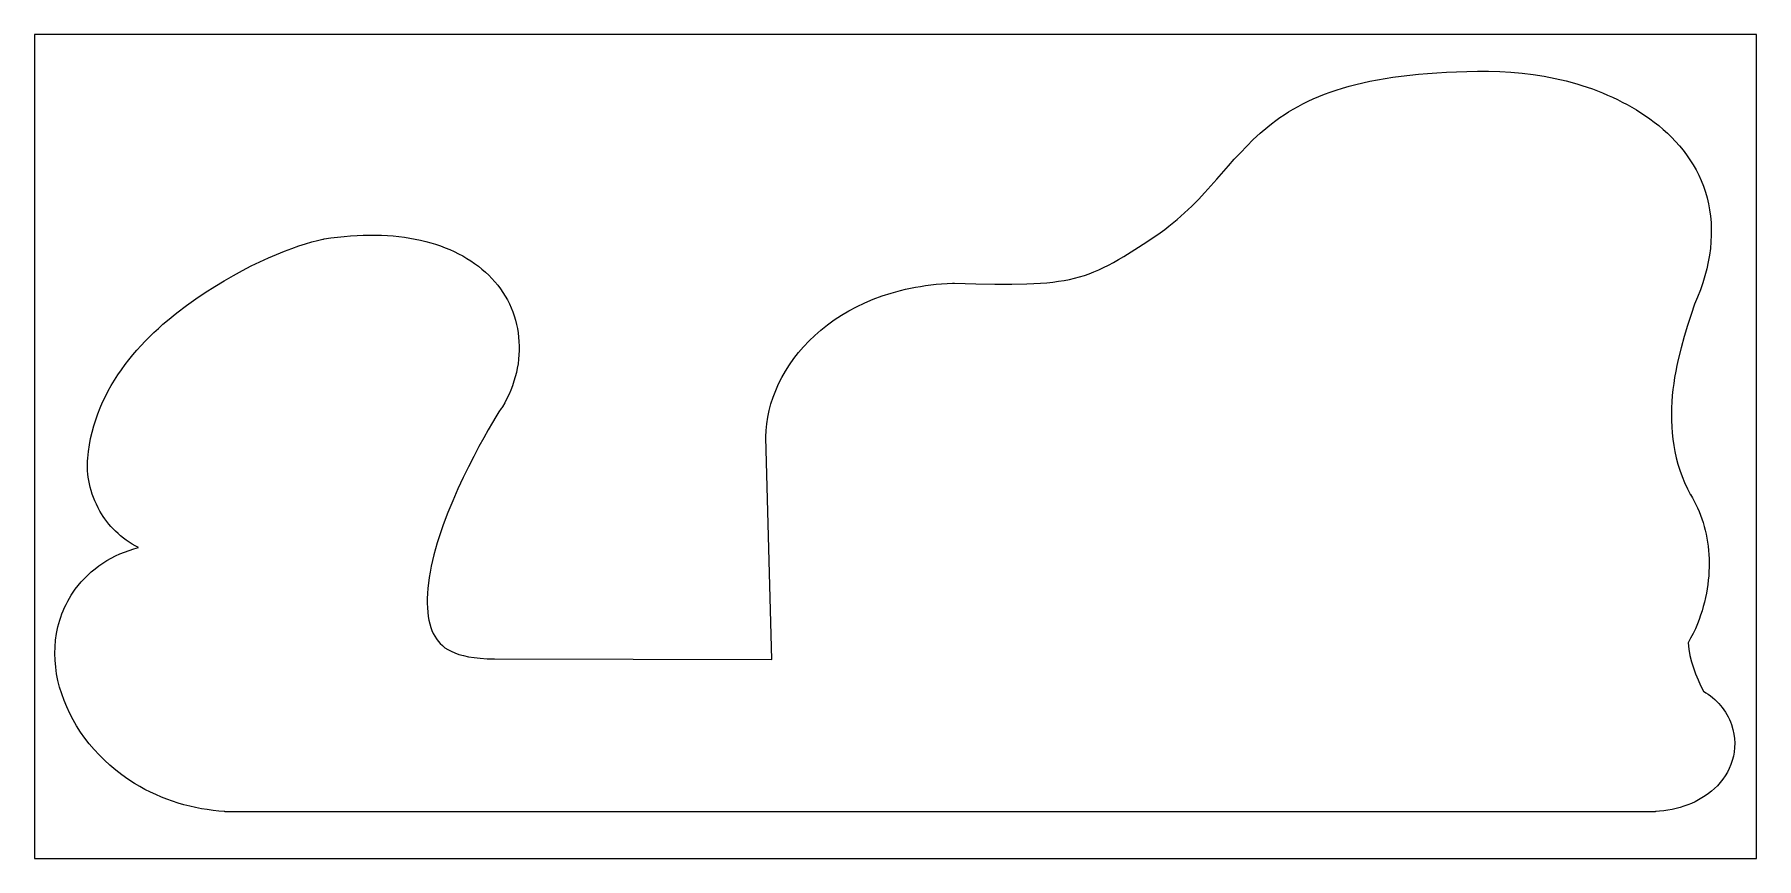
# Model space of a CAD drawing. Extents: x 27 to 2414, y 35 to 1177.
import ezdxf

# ---------------------------------------------------------------- set-up
doc = ezdxf.new("R2010")
doc.units = 0

msp = doc.modelspace()

# ---------------------------------------------------------------- linework, layer by layer
at = {"layer": 'fiducials'}
for p, q in [((2413.9783, 1177.291915), (26.8787, 1177.291915)), ((26.8787, 1177.291915), (26.8787, 34.792415)), ((2413.9783, 34.792415), (2413.9783, 1177.291915)), ((26.8787, 34.792415), (2413.9783, 34.792415))]:
    msp.add_line(p, q, dxfattribs=at)
at = {"layer": 'sleigh cut'}
for p, q in [((1933.213559, 1120.894247), (1945.390243, 1122.141994)), ((1945.390243, 1122.141994), (1957.970307, 1123.230471)), ((1957.970307, 1123.230471), (1970.963611, 1124.157359)), ((1970.963611, 1124.157359), (1984.380018, 1124.920338)), ((1984.380018, 1124.920338), (1998.229388, 1125.517087)), ((1998.229388, 1125.517087), (2012.521584, 1125.945288)), ((2012.521584, 1125.945288), (2027.266468, 1126.20262)), ((2027.266468, 1126.20262), (2042.4739, 1126.286763)), ((2042.4739, 1126.286763), (2058.027101, 1125.911091)), ((2058.027101, 1125.911091), (2073.562328, 1125.033975)), ((2073.562328, 1125.033975), (2089.049022, 1123.647687)), ((2089.049022, 1123.647687), (2104.45662, 1121.744499)), ((1823.072653, 1097.320701), (1831.463029, 1100.167307)), ((1831.463029, 1100.167307), (1840.148308, 1102.880161)), ((1840.148308, 1102.880161), (1849.13835, 1105.456943)), ((1849.13835, 1105.456943), (1858.443017, 1107.895334)), ((1858.443017, 1107.895334), (1868.072171, 1110.193013)), ((1868.072171, 1110.193013), (1878.035672, 1112.347662)), ((1878.035672, 1112.347662), (1888.343384, 1114.35696)), ((1888.343384, 1114.35696), (1899.005167, 1116.218587)), ((1899.005167, 1116.218587), (1910.030883, 1117.930224)), ((1910.030883, 1117.930224), (1921.430393, 1119.489551)), ((1921.430393, 1119.489551), (1933.213559, 1120.894247)), ((2104.45662, 1121.744499), (2119.754562, 1119.316682)), ((2119.754562, 1119.316682), (2134.912287, 1116.356507)), ((2134.912287, 1116.356507), (2149.899232, 1112.856248)), ((2149.899232, 1112.856248), (2164.684838, 1108.808174)), ((2164.684838, 1108.808174), (2171.992587, 1106.576292)), ((2171.992587, 1106.576292), (2179.238542, 1104.204558)), ((2179.238542, 1104.204558), (2186.418881, 1101.692007)), ((2186.418881, 1101.692007), (2193.529784, 1099.037672)), ((2193.529784, 1099.037672), (2200.567431, 1096.240588)), ((1771.768893, 1073.844276), (1778.371082, 1077.56219)), ((1778.371082, 1077.56219), (1785.199141, 1081.16259)), ((1785.199141, 1081.16259), (1792.262932, 1084.643157)), ((1792.262932, 1084.643157), (1799.572317, 1088.001572)), ((1799.572317, 1088.001572), (1807.137158, 1091.235514)), ((1807.137158, 1091.235514), (1814.967316, 1094.342664)), ((1814.967316, 1094.342664), (1823.072653, 1097.320701)), ((2200.567431, 1096.240588), (2207.528002, 1093.299787)), ((2207.528002, 1093.299787), (2214.407677, 1090.214305)), ((2214.407677, 1090.214305), (2221.202636, 1086.983175)), ((2221.202636, 1086.983175), (2227.909058, 1083.605432)), ((2227.909058, 1083.605432), (2234.523124, 1080.080108)), ((2234.523124, 1080.080108), (2241.041013, 1076.406238)), ((2241.041013, 1076.406238), (2247.458904, 1072.582857)), ((1736.3468, 1049.19893), (1741.800857, 1053.573206)), ((1741.800857, 1053.573206), (1747.421616, 1057.843888)), ((1747.421616, 1057.843888), (1753.218937, 1062.008656)), ((1753.218937, 1062.008656), (1759.202682, 1066.06519)), ((1759.202682, 1066.06519), (1765.382714, 1070.01117)), ((1765.382714, 1070.01117), (1771.768893, 1073.844276)), ((2247.458904, 1072.582857), (2253.772979, 1068.608997)), ((2253.772979, 1068.608997), (2259.979417, 1064.483694)), ((2259.979417, 1064.483694), (2266.074397, 1060.20598)), ((2266.074397, 1060.20598), (2272.0541, 1055.77489)), ((2272.0541, 1055.77489), (2272.0574, 1055.77489)), ((2272.0574, 1055.77489), (2278.303879, 1050.858889)), ((2278.303879, 1050.858889), (2284.402431, 1045.720549)), ((1707.212484, 1022.436273), (1716.354803, 1031.438602)), ((1716.354803, 1031.438602), (1726.029991, 1040.362534)), ((1726.029991, 1040.362534), (1736.3468, 1049.19893)), ((2284.402431, 1045.720549), (2290.337345, 1040.360215)), ((2290.337345, 1040.360215), (2296.092914, 1034.778229)), ((2296.092914, 1034.778229), (2301.653427, 1028.974937)), ((2301.653427, 1028.974937), (2307.003175, 1022.950682)), ((1681.895243, 995.050292), (1690.091454, 1004.232979)), ((1690.091454, 1004.232979), (1698.494284, 1013.364686)), ((1698.494284, 1013.364686), (1707.212484, 1022.436273)), ((2307.003175, 1022.950682), (2312.126448, 1016.705808)), ((2312.126448, 1016.705808), (2317.007537, 1010.240658)), ((2317.007537, 1010.240658), (2321.630734, 1003.555576)), ((2321.630734, 1003.555576), (2325.980327, 996.650906)), ((1665.687675, 976.568529), (1681.895243, 995.050292)), ((2325.980327, 996.650906), (2330.040608, 989.526993)), ((2330.040608, 989.526993), (2333.795867, 982.184179)), ((2333.795867, 982.184179), (2337.230396, 974.622809)), ((1640.207208, 948.691996), (1649.001579, 957.992507)), ((1649.001579, 957.992507), (1657.458818, 967.287731)), ((1657.458818, 967.287731), (1665.687675, 976.568529)), ((2337.230396, 974.622809), (2340.328483, 966.843227)), ((2340.328483, 966.843227), (2343.074421, 958.845776)), ((2343.074421, 958.845776), (2345.4525, 950.6308)), ((1621.172065, 930.111668), (1630.966953, 939.395337)), ((1630.966953, 939.395337), (1640.207208, 948.691996)), ((2345.4525, 950.6308), (2347.408299, 942.368732)), ((2347.408299, 942.368732), (2348.968989, 933.957163)), ((2348.968989, 933.957163), (2350.132406, 925.400852)), ((1593.544652, 907.019301), (1599.483389, 911.619856)), ((1599.483389, 911.619856), (1610.713794, 920.850128)), ((1610.713794, 920.850128), (1621.172065, 930.111668)), ((2350.132406, 925.400852), (2350.896386, 916.704559)), ((2350.896386, 916.704559), (2351.258764, 907.873043)), ((2351.258764, 907.873043), (2351.217374, 898.911064)), ((383.68838, 880.711516), (393.533213, 884.171349)), ((393.533213, 884.171349), (402.806651, 887.169113)), ((402.806651, 887.169113), (411.463514, 889.709412)), ((411.463514, 889.709412), (419.458617, 891.796846)), ((419.458617, 891.796846), (426.74678, 893.43602)), ((426.74678, 893.43602), (426.75778, 893.43602)), ((426.75778, 893.43602), (427.67398, 893.62146)), ((427.67398, 893.62146), (428.59338, 893.76812)), ((428.59338, 893.76812), (428.60438, 893.76812)), ((428.60438, 893.76812), (437.930003, 895.138319)), ((437.930003, 895.138319), (447.133799, 896.305284)), ((447.133799, 896.305284), (456.213753, 897.270379)), ((456.213753, 897.270379), (465.16785, 898.03497)), ((465.16785, 898.03497), (473.994075, 898.600421)), ((473.994075, 898.600421), (482.690415, 898.9681)), ((482.690415, 898.9681), (491.254855, 899.139369)), ((491.254855, 899.139369), (499.68538, 899.115595)), ((499.68538, 899.115595), (507.979976, 898.898143)), ((507.979976, 898.898143), (516.136628, 898.488379)), ((516.136628, 898.488379), (524.153321, 897.887666)), ((524.153321, 897.887666), (532.028042, 897.097372)), ((532.028042, 897.097372), (539.758775, 896.11886)), ((539.758775, 896.11886), (547.343506, 894.953496)), ((547.343506, 894.953496), (554.780221, 893.602645)), ((554.780221, 893.602645), (562.066905, 892.067672)), ((562.066905, 892.067672), (569.201543, 890.349944)), ((569.201543, 890.349944), (576.182122, 888.450824)), ((576.182122, 888.450824), (583.006625, 886.371679)), ((583.006625, 886.371679), (589.67304, 884.113873)), ((589.67304, 884.113873), (596.179351, 881.678771)), ((1552.231934, 879.016217), (1568.948945, 889.982205)), ((1568.948945, 889.982205), (1587.3721, 902.42999)), ((1587.3721, 902.42999), (1593.544652, 907.019301)), ((2350.770054, 889.823382), (2349.914638, 880.614756)), ((2351.217374, 898.911064), (2350.770054, 889.823382)), ((327.474691, 856.320224), (339.498758, 862.159441)), ((339.498758, 862.159441), (351.177343, 867.513576)), ((351.177343, 867.513576), (362.465263, 872.387232)), ((362.465263, 872.387232), (373.317336, 876.785011)), ((373.317336, 876.785011), (383.68838, 880.711516)), ((596.179351, 881.678771), (602.523544, 879.067739)), ((602.523544, 879.067739), (608.703604, 876.282142)), ((608.703604, 876.282142), (614.717518, 873.323346)), ((614.717518, 873.323346), (620.563269, 870.192715)), ((620.563269, 870.192715), (626.238844, 866.891615)), ((626.238844, 866.891615), (631.742228, 863.42141)), ((631.742228, 863.42141), (637.071407, 859.783467)), ((637.071407, 859.783467), (642.224367, 855.97915)), ((1515.653309, 857.500831), (1522.544625, 861.174111)), ((1522.544625, 861.174111), (1529.605279, 865.15118)), ((1529.605279, 865.15118), (1536.878138, 869.443147)), ((1536.878138, 869.443147), (1552.231934, 879.016217)), ((2346.970858, 861.853711), (2344.878167, 852.310811)), ((2348.648961, 871.289946), (2346.970858, 861.853711)), ((2349.914638, 880.614756), (2348.648961, 871.289946)), ((276.827251, 828.020482), (289.781422, 835.846054)), ((289.781422, 835.846054), (302.570841, 843.168133)), ((302.570841, 843.168133), (315.150325, 849.991322)), ((315.150325, 849.991322), (327.474691, 856.320224)), ((642.224367, 855.97915), (647.199091, 852.009825)), ((647.199091, 852.009825), (651.993567, 847.876856)), ((651.993567, 847.876856), (656.60578, 843.58161)), ((656.60578, 843.58161), (661.036126, 839.095263)), ((661.036126, 839.095263), (665.223233, 834.454075)), ((1446.486592, 835.025713), (1454.113395, 836.273463)), ((1454.113395, 836.273463), (1461.455452, 837.715455)), ((1461.455452, 837.715455), (1468.5548, 839.3607)), ((1468.5548, 839.3607), (1475.461005, 841.218544)), ((1475.461005, 841.218544), (1482.236483, 843.302406)), ((1482.236483, 843.302406), (1488.924102, 845.623395)), ((1488.924102, 845.623395), (1495.566728, 848.192622)), ((1495.566728, 848.192622), (1502.207227, 851.021197)), ((1502.207227, 851.021197), (1508.888465, 854.12023)), ((1508.888465, 854.12023), (1515.653309, 857.500831)), ((2342.36872, 842.666005), (2339.440355, 832.924054)), ((2344.878167, 852.310811), (2342.36872, 842.666005)), ((250.60538, 810.84045), (263.753509, 819.686815)), ((263.753509, 819.686815), (276.827251, 828.020482)), ((665.223233, 834.454075), (669.166653, 829.665652)), ((669.166653, 829.665652), (672.865937, 824.737601)), ((672.865937, 824.737601), (676.320638, 819.677529)), ((676.320638, 819.677529), (679.530306, 814.493042)), ((679.530306, 814.493042), (682.494493, 809.191747)), ((1189.584733, 810.239843), (1201.784876, 814.768535)), ((1201.784876, 814.768535), (1214.434412, 818.836845)), ((1214.434412, 818.836845), (1227.529819, 822.423279)), ((1227.529819, 822.423279), (1234.243623, 824.029075)), ((1234.243623, 824.029075), (1241.067573, 825.506341)), ((1241.067573, 825.506341), (1248.001229, 826.85239)), ((1248.001229, 826.85239), (1255.044151, 828.064536)), ((1255.044151, 828.064536), (1262.195898, 829.140091)), ((1262.195898, 829.140091), (1269.45603, 830.076369)), ((1269.45603, 830.076369), (1276.824107, 830.870683)), ((1276.824107, 830.870683), (1284.299688, 831.520345)), ((1284.299688, 831.520345), (1291.882332, 832.02267)), ((1291.882332, 832.02267), (1299.5716, 832.37497)), ((1299.5716, 832.37497), (1300.9354, 832.42237)), ((1300.9354, 832.42237), (1302.2996, 832.38187)), ((1302.2996, 832.38187), (1331.776054, 831.543856)), ((1331.776054, 831.543856), (1358.095761, 831.050371)), ((1358.095761, 831.050371), (1381.595016, 830.973489)), ((1381.595016, 830.973489), (1402.610113, 831.385284)), ((1402.610113, 831.385284), (1412.291193, 831.796958)), ((1412.291193, 831.796958), (1421.477345, 832.357828)), ((1421.477345, 832.357828), (1430.210604, 833.076905)), ((1430.210604, 833.076905), (1438.533008, 833.963197)), ((1438.533008, 833.963197), (1446.486592, 835.025713)), ((2332.31821, 813.167752), (2328.1201, 803.16292)), ((2336.090906, 823.089716), (2332.31821, 813.167752)), ((2339.440355, 832.924054), (2336.090906, 823.089716)), ((211.418012, 780.947829), (224.342051, 791.484715)), ((224.342051, 791.484715), (237.435261, 801.447508)), ((237.435261, 801.447508), (250.60538, 810.84045)), ((682.494493, 809.191747), (685.21275, 803.78125)), ((685.21275, 803.78125), (687.68463, 798.269159)), ((687.68463, 798.269159), (689.909684, 792.66308)), ((689.909684, 792.66308), (691.887463, 786.970619)), ((1135.448224, 781.442984), (1145.348554, 787.951159)), ((1145.348554, 787.951159), (1155.715894, 794.106428)), ((1155.715894, 794.106428), (1166.546719, 799.887294)), ((1166.546719, 799.887294), (1177.837506, 805.272265)), ((1177.837506, 805.272265), (1189.584733, 810.239843)), ((2323.163975, 788.815729), (2318.298292, 773.959113)), ((2328.1101, 803.14122), (2323.163975, 788.815729)), ((2328.1201, 803.16292), (2328.1101, 803.14122)), ((186.446497, 758.134813), (192.550973, 764.056798)), ((192.550973, 764.056798), (198.755407, 769.832609)), ((198.755407, 769.832609), (205.048264, 775.462776)), ((205.048264, 775.462776), (211.418012, 780.947829)), ((691.887463, 786.970619), (693.617519, 781.199384)), ((693.617519, 781.199384), (695.099403, 775.35698)), ((695.099403, 775.35698), (696.332668, 769.451015)), ((696.332668, 769.451015), (697.316863, 763.489095)), ((1108.584513, 760.015969), (1117.06268, 767.453894)), ((1117.06268, 767.453894), (1126.018424, 774.603397)), ((1126.018424, 774.603397), (1135.448224, 781.442984)), ((2318.298292, 773.959113), (2313.627151, 758.623044)), ((168.848136, 739.486508), (174.583545, 745.850198)), ((174.583545, 745.850198), (180.45351, 752.066123)), ((180.45351, 752.066123), (186.446497, 758.134813)), ((697.316863, 763.489095), (698.051543, 757.478827)), ((698.051543, 757.478827), (698.536256, 751.427818)), ((698.536256, 751.427818), (698.770556, 745.343674)), ((698.770556, 745.343674), (698.753994, 739.234002)), ((1086.050708, 736.186615), (1093.075003, 744.360834)), ((1093.075003, 744.360834), (1100.587446, 752.311117)), ((1100.587446, 752.311117), (1108.584513, 760.015969)), ((2309.264653, 742.859195), (2305.324899, 726.719236)), ((2313.627151, 758.623044), (2309.264653, 742.859195)), ((147.482707, 712.543494), (152.564568, 719.503546)), ((152.564568, 719.503546), (157.827114, 726.313713)), ((157.827114, 726.313713), (163.258815, 732.974523)), ((163.258815, 732.974523), (168.848136, 739.486508)), ((697.194649, 720.827882), (696.170153, 714.692164)), ((697.966489, 726.968499), (697.194649, 720.827882)), ((698.486121, 733.106408), (697.966489, 726.968499)), ((698.753994, 739.234002), (698.486121, 733.106408)), ((1067.941931, 710.535287), (1073.480648, 719.252346)), ((1073.480648, 719.252346), (1079.518081, 727.809954)), ((1079.518081, 727.809954), (1086.050708, 736.186615)), ((2303.549206, 718.524364), (2301.921988, 710.254842)), ((2305.324899, 726.719236), (2303.549206, 718.524364)), ((133.436572, 690.758719), (137.907177, 698.171611)), ((137.907177, 698.171611), (142.593066, 705.433026)), ((142.593066, 705.433026), (147.482707, 712.543494)), ((691.576246, 696.390467), (689.536642, 690.350409)), ((693.3614, 702.46585), (691.576246, 696.390467)), ((694.892553, 708.568951), (693.3614, 702.46585)), ((696.170153, 714.692164), (694.892553, 708.568951)), ((1054.353304, 683.642352), (1058.374736, 692.708795)), ((1058.374736, 692.708795), (1062.905452, 701.680272)), ((1062.905452, 701.680272), (1067.941931, 710.535287)), ((2299.170022, 693.517685), (2298.073799, 685.062967)), ((2300.457505, 701.91713), (2299.170022, 693.517685)), ((2301.921988, 710.254842), (2300.457505, 701.91713)), ((121.431797, 667.605883), (125.18735, 675.476386)), ((125.18735, 675.476386), (129.192786, 683.193821)), ((129.192786, 683.193821), (133.436572, 690.758719)), ((681.886647, 672.518253), (678.82476, 666.695562)), ((684.692291, 678.406695), (681.886647, 672.518253)), ((687.24214, 684.353283), (684.692291, 678.406695)), ((689.536642, 690.350409), (687.24214, 684.353283)), ((1047.852389, 665.310546), (1050.844681, 674.502437)), ((1050.844681, 674.502437), (1054.353304, 683.642352)), ((2297.1831, 676.559436), (2296.512187, 668.01355)), ((2298.073799, 685.062967), (2297.1831, 676.559436)), ((111.779765, 643.070668), (114.716472, 651.403555)), ((114.716472, 651.403555), (117.93766, 659.581783)), ((117.93766, 659.581783), (121.431797, 667.605883)), ((666.662253, 647.321953), (661.672483, 639.088415)), ((670.808886, 653.879997), (666.662253, 647.321953)), ((673.98398, 658.61235), (670.808886, 653.879997)), ((674.78598, 659.75361), (673.98398, 658.61235)), ((675.50618, 660.94623), (674.78598, 659.75361)), ((678.82476, 666.695562), (675.50618, 660.94623)), ((1042.008729, 637.637964), (1043.43089, 646.856814)), ((1043.43089, 646.856814), (1045.379951, 656.088173)), ((1045.379951, 656.088173), (1047.852389, 665.310546)), ((2296.075324, 659.431769), (2295.886772, 650.820551)), ((2295.886772, 650.820551), (2295.960793, 642.186355)), ((2296.512187, 668.01355), (2296.075324, 659.431769)), ((104.791865, 617.138759), (106.805929, 625.938801)), ((106.805929, 625.938801), (109.139074, 634.582594)), ((109.139074, 634.582594), (111.779765, 643.070668)), ((655.967974, 629.329581), (649.677126, 618.19565)), ((661.672483, 639.088415), (655.967974, 629.329581)), ((1040.7592, 619.32377), (1041.116991, 628.453118)), ((1041.116991, 628.453118), (1042.008729, 637.637964)), ((2295.960793, 642.186355), (2296.311652, 633.535641)), ((2296.311652, 633.535641), (2296.953609, 624.874867)), ((2296.953609, 624.874867), (2297.900928, 616.210493)), ((100.77948, 589.79584), (101.767107, 599.067809)), ((101.767107, 599.067809), (103.108413, 608.181939)), ((103.108413, 608.181939), (104.791865, 617.138759)), ((642.928341, 605.836817), (635.850017, 592.403282)), ((649.677126, 618.19565), (642.928341, 605.836817)), ((1040.7592, 619.28667), (1040.7592, 619.32377)), ((1040.7592, 618.534), (1040.7592, 619.28667)), ((1049.1914, 310.70766), (1040.7592, 618.534)), ((2297.900928, 616.210493), (2299.167872, 607.548977)), ((2299.167872, 607.548977), (2300.768702, 598.89678)), ((2300.768702, 598.89678), (2302.717682, 590.260358)), ((100.309001, 581.225437), (100.463537, 585.544226)), ((100.320396, 576.844283), (100.309001, 581.225437)), ((100.502248, 572.405575), (100.320396, 576.844283)), ((100.463537, 585.544226), (100.77948, 589.79584)), ((628.570555, 578.045241), (621.218355, 562.912893)), ((635.850017, 592.403282), (628.570555, 578.045241)), ((2302.717682, 590.260358), (2305.029073, 581.646173)), ((2305.029073, 581.646173), (2307.717139, 573.060683)), ((2307.717139, 573.060683), (2310.796143, 564.510346)), ((100.859083, 567.914123), (100.502248, 572.405575)), ((101.395424, 563.374738), (100.859083, 567.914123)), ((102.115798, 558.79223), (101.395424, 563.374738)), ((103.02473, 554.17141), (102.115798, 558.79223)), ((104.126744, 549.517088), (103.02473, 554.17141)), ((105.426366, 544.834074), (104.126744, 549.517088)), ((621.218355, 562.912893), (613.921816, 547.156434)), ((2310.796143, 564.510346), (2314.280345, 556.001622)), ((2314.280345, 556.001622), (2318.18401, 547.540971)), ((106.928122, 540.127178), (105.426366, 544.834074)), ((108.636536, 535.401212), (106.928122, 540.127178)), ((110.556134, 530.660986), (108.636536, 535.401212)), ((112.69144, 525.91131), (110.556134, 530.660986)), ((115.04698, 521.156995), (112.69144, 525.91131)), ((606.809339, 530.926062), (600.009324, 514.371975)), ((613.921816, 547.156434), (606.809339, 530.926062)), ((2318.18401, 547.540971), (2322.5214, 539.13485)), ((2322.5214, 539.13485), (2322.3097, 539.49721)), ((2322.3097, 539.49721), (2324.987428, 535.019766)), ((2324.987428, 535.019766), (2327.527936, 530.425264)), ((2327.527936, 530.425264), (2329.929625, 525.71811)), ((2329.929625, 525.71811), (2332.190899, 520.90271)), ((117.62728, 516.40285), (115.04698, 521.156995)), ((119.779706, 512.760161), (117.62728, 516.40285)), ((122.094898, 509.143212), (119.779706, 512.760161)), ((124.572089, 505.560579), (122.094898, 509.143212)), ((127.210511, 502.02084), (124.572089, 505.560579)), ((130.009399, 498.532574), (127.210511, 502.02084)), ((600.009324, 514.371975), (593.65017, 497.644371)), ((2332.190899, 520.90271), (2334.310159, 515.983468)), ((2334.310159, 515.983468), (2336.285809, 510.964789)), ((2336.285809, 510.964789), (2338.116252, 505.85108)), ((2338.116252, 505.85108), (2339.799889, 500.646744)), ((132.967984, 495.104357), (130.009399, 498.532574)), ((136.0855, 491.744768), (132.967984, 495.104357)), ((139.36118, 488.462384), (136.0855, 491.744768)), ((142.794257, 485.265783), (139.36118, 488.462384)), ((146.383964, 482.163543), (142.794257, 485.265783)), ((150.129533, 479.164241), (146.383964, 482.163543)), ((154.030199, 476.276455), (150.129533, 479.164241)), ((587.860278, 480.893447), (585.218931, 472.556177)), ((593.65017, 497.644371), (587.860278, 480.893447)), ((2339.799889, 500.646744), (2341.335124, 495.356187)), ((2341.335124, 495.356187), (2342.720358, 489.983815)), ((2342.720358, 489.983815), (2343.953996, 484.534032)), ((2343.953996, 484.534032), (2345.034438, 479.011243)), ((2345.034438, 479.011243), (2345.960088, 473.419854)), ((133.180782, 451.160583), (139.181479, 454.246134)), ((139.181479, 454.246134), (145.328235, 457.093194)), ((145.328235, 457.093194), (151.610681, 459.697538)), ((151.610681, 459.697538), (158.01845, 462.054942)), ((158.085193, 473.508764), (154.030199, 476.276455)), ((158.01845, 462.054942), (164.541173, 464.16118)), ((162.29375, 470.869744), (158.085193, 473.508764)), ((166.655101, 468.367973), (162.29375, 470.869744)), ((164.541173, 464.16118), (171.16848, 466.01203)), ((171.16848, 466.01203), (166.655101, 468.367973)), ((580.523681, 456.051894), (578.50188, 447.92243)), ((582.768048, 464.269401), (580.523681, 456.051894)), ((585.218931, 472.556177), (582.768048, 464.269401)), ((2345.960088, 473.419854), (2346.729349, 467.764271)), ((2346.729349, 467.764271), (2347.340623, 462.048897)), ((2347.340623, 462.048897), (2347.792313, 456.278139)), ((2347.792313, 456.278139), (2348.08282, 450.456401)), ((100.824494, 427.875524), (105.731093, 432.303311)), ((105.731093, 432.303311), (110.845963, 436.517952)), ((110.845963, 436.517952), (116.158736, 440.515225)), ((116.158736, 440.515225), (121.659042, 444.290904)), ((121.659042, 444.290904), (127.336514, 447.840765)), ((127.336514, 447.840765), (133.180782, 451.160583)), ((575.218288, 432.048709), (573.963239, 424.338084)), ((576.73014, 439.916452), (575.218288, 432.048709)), ((578.50188, 447.92243), (576.73014, 439.916452)), ((2347.971279, 432.729362), (2347.601086, 426.747758)), ((2348.173901, 438.677607), (2347.971279, 432.729362)), ((2348.08282, 450.456401), (2348.210549, 444.588089)), ((2348.210549, 444.588089), (2348.173901, 438.677607)), ((80.636454, 404.018864), (83.488179, 408.11742)), ((83.488179, 408.11742), (87.458008, 413.355541)), ((87.458008, 413.355541), (91.677583, 418.397415)), ((91.677583, 418.397415), (96.136534, 423.238817)), ((96.136534, 423.238817), (100.824494, 427.875524)), ((572.211206, 409.463728), (571.708052, 402.337766)), ((572.961907, 416.803462), (572.211206, 409.463728)), ((573.963239, 424.338084), (572.961907, 416.803462)), ((2345.469105, 408.646844), (2344.412652, 402.575857)), ((2346.351596, 414.702094), (2345.469105, 408.646844)), ((2347.061724, 420.7372), (2346.351596, 414.702094)), ((2347.601086, 426.747758), (2347.061724, 420.7372)), ((66.831631, 378.420296), (68.745793, 382.79467)), ((68.745793, 382.79467), (70.812778, 387.129055)), ((70.812778, 387.129055), (73.033963, 391.42106)), ((73.033963, 391.42106), (75.410721, 395.668291)), ((75.410721, 395.668291), (77.944426, 399.868357)), ((77.944426, 399.868357), (80.636454, 404.018864)), ((571.44936, 395.444459), (571.432043, 388.802694)), ((571.432043, 388.802694), (571.653016, 382.431353)), ((571.708052, 402.337766), (571.44936, 395.444459)), ((571.653016, 382.431353), (572.109193, 376.349322)), ((2340.183556, 384.312516), (2338.415286, 378.222628)), ((2341.771475, 390.404287), (2340.183556, 384.312516)), ((2343.180642, 396.493536), (2341.771475, 390.404287)), ((2344.412652, 402.575857), (2343.180642, 396.493536)), ((59.505081, 356.032354), (61.992348, 365.081175)), ((61.992348, 365.081175), (63.456283, 369.561157)), ((63.456283, 369.561157), (65.06892, 374.008328)), ((65.06892, 374.008328), (66.831631, 378.420296)), ((572.109193, 376.349322), (572.797491, 370.575485)), ((572.797491, 370.575485), (573.714822, 365.128726)), ((573.714822, 365.128726), (574.858102, 360.027929)), ((574.858102, 360.027929), (576.224245, 355.29198)), ((2332.0124, 360.00831), (2329.18202, 353.35061)), ((2334.331306, 366.06612), (2332.0124, 360.00831)), ((2336.465069, 372.139027), (2334.331306, 366.06612)), ((2338.415286, 378.222628), (2336.465069, 372.139027)), ((55.469152, 328.347285), (56.254479, 337.646267)), ((56.254479, 337.646267), (57.596123, 346.881004)), ((57.596123, 346.881004), (59.505081, 356.032354)), ((576.224245, 355.29198), (577.810166, 350.939762)), ((577.810166, 350.939762), (579.61278, 346.99016)), ((579.61278, 346.99016), (581.695834, 343.166453)), ((581.695834, 343.166453), (583.966074, 339.555648)), ((583.966074, 339.555648), (586.474654, 336.153412)), ((586.474654, 336.153412), (589.27273, 332.955414)), ((2322.635848, 340.254709), (2318.9737, 333.8163)), ((2326.047563, 346.766111), (2322.635848, 340.254709)), ((2329.18202, 353.35061), (2326.047563, 346.766111)), ((55.229146, 319.003198), (55.469152, 328.347285)), ((55.523465, 309.633148), (55.229146, 319.003198)), ((589.27273, 332.955414), (592.411456, 329.957322)), ((592.411456, 329.957322), (595.941986, 327.154805)), ((595.941986, 327.154805), (599.915476, 324.543532)), ((599.915476, 324.543532), (604.38308, 322.11917)), ((604.38308, 322.11917), (609.413974, 319.890724)), ((609.413974, 319.890724), (615.071778, 317.883588)), ((615.071778, 317.883588), (621.399536, 316.117931)), ((621.399536, 316.117931), (628.440293, 314.613925)), ((628.440293, 314.613925), (636.237091, 313.391741)), ((636.237091, 313.391741), (644.832975, 312.47155)), ((644.832975, 312.47155), (654.27099, 311.873522)), ((654.27099, 311.873522), (664.59418, 311.61783)), ((664.59418, 311.61783), (1049.1914, 310.70766)), ((2318.9737, 333.8163), (2320.069735, 324.976629)), ((2320.069735, 324.976629), (2321.716127, 316.269304)), ((2321.716127, 316.269304), (2323.863539, 307.693756)), ((56.341113, 300.256276), (55.523465, 309.633148)), ((57.671095, 290.891723), (56.341113, 300.256276)), ((59.502414, 281.55863), (57.671095, 290.891723)), ((2323.863539, 307.693756), (2326.462638, 299.249416)), ((2326.462638, 299.249416), (2329.464088, 290.935718)), ((2329.464088, 290.935718), (2332.818555, 282.752093)), ((61.824074, 272.276139), (59.502414, 281.55863)), ((64.625079, 263.06339), (61.824074, 272.276139)), ((67.892787, 253.936552), (64.625079, 263.06339)), ((2332.818555, 282.752093), (2336.476704, 274.697973)), ((2336.476704, 274.697973), (2340.3892, 266.77279)), ((2340.3892, 266.77279), (2343.703797, 264.72019)), ((2343.703797, 264.72019), (2346.926239, 262.548404)), ((71.61496, 244.910819), (67.892787, 253.936552)), ((75.781044, 236.003794), (71.61496, 244.910819)), ((2346.926239, 262.548404), (2350.050903, 260.258993)), ((2350.050903, 260.258993), (2353.072166, 257.853517)), ((2353.072166, 257.853517), (2355.984402, 255.333534)), ((2355.984402, 255.333534), (2358.78199, 252.700606)), ((2358.78199, 252.700606), (2361.459306, 249.956292)), ((2361.459306, 249.956292), (2364.010725, 247.102152)), ((2364.010725, 247.102152), (2366.430625, 244.139747)), ((2366.430625, 244.139747), (2368.713382, 241.070635)), ((2368.713382, 241.070635), (2370.853372, 237.896377)), ((80.380484, 227.233079), (75.781044, 236.003794)), ((85.402724, 218.616275), (80.380484, 227.233079)), ((90.837208, 210.170986), (85.402724, 218.616275)), ((2370.853372, 237.896377), (2372.844972, 234.618532)), ((2372.844972, 234.618532), (2374.682558, 231.238661)), ((2374.682558, 231.238661), (2376.360507, 227.758324)), ((2376.360507, 227.758324), (2377.873196, 224.17908)), ((2377.873196, 224.17908), (2379.215, 220.50249)), ((2379.215, 220.50249), (2381.150496, 213.943775)), ((96.673383, 201.914814), (90.837208, 210.170986)), ((102.900692, 193.865361), (96.673383, 201.914814)), ((109.50858, 186.04023), (102.900692, 193.865361)), ((2381.150496, 213.943775), (2382.532546, 207.455588)), ((2382.532546, 207.455588), (2383.382245, 201.051819)), ((2383.382245, 201.051819), (2383.720686, 194.746358)), ((2383.720686, 194.746358), (2383.568964, 188.553098)), ((116.486493, 178.457022), (109.50858, 186.04023)), ((123.823874, 171.13334), (116.486493, 178.457022)), ((131.510169, 164.086786), (123.823874, 171.13334)), ((2380.383763, 170.785424), (2378.48233, 165.179871)), ((2381.879408, 176.55874), (2380.383763, 170.785424)), ((2382.948174, 182.485928), (2381.879408, 176.55874)), ((2383.568964, 188.553098), (2382.948174, 182.485928)), ((139.534822, 157.334963), (131.510169, 164.086786)), ((147.887279, 150.895472), (139.534822, 157.334963)), ((156.556983, 144.785917), (147.887279, 150.895472)), ((165.53338, 139.0239), (156.556983, 144.785917)), ((2367.240622, 144.713108), (2363.626671, 140.154734)), ((2370.554258, 149.5087), (2367.240622, 144.713108)), ((2373.546484, 154.527618), (2370.554258, 149.5087)), ((2376.196206, 159.755972), (2373.546484, 154.527618)), ((2378.48233, 165.179871), (2376.196206, 159.755972)), ((172.760863, 134.761161), (165.53338, 139.0239)), ((180.106681, 130.739539), (172.760863, 134.761161)), ((187.562558, 126.959699), (180.106681, 130.739539)), ((195.120219, 123.422309), (187.562558, 126.959699)), ((202.771386, 120.128035), (195.120219, 123.422309)), ((210.507784, 117.077544), (202.771386, 120.128035)), ((2342.876895, 121.81123), (2338.300322, 118.872728)), ((2347.28854, 124.948039), (2342.876895, 121.81123)), ((2351.526546, 128.280311), (2347.28854, 124.948039)), ((2355.5822, 131.8052), (2351.526546, 128.280311)), ((2359.733499, 135.847467), (2355.5822, 131.8052)), ((2363.626671, 140.154734), (2359.733499, 135.847467)), ((218.321137, 114.271502), (210.507784, 117.077544)), ((226.203168, 111.710575), (218.321137, 114.271502)), ((234.1456, 109.39543), (226.203168, 111.710575)), ((242.140158, 107.326734), (234.1456, 109.39543)), ((250.178566, 105.505153), (242.140158, 107.326734)), ((258.252547, 103.931353), (250.178566, 105.505153)), ((266.353825, 102.606002), (258.252547, 103.931353)), ((274.474124, 101.529764), (266.353825, 102.606002)), ((282.605168, 100.703308), (274.474124, 101.529764)), ((290.73868, 100.1273), (282.605168, 100.703308)), ((290.73868, 99.7673), (290.73868, 100.1273)), ((2273.785, 99.7453), (290.73868, 99.7673)), ((2279.564221, 100.450956), (2273.688, 100.114)), ((2273.688, 100.114), (2273.785, 99.7453)), ((2285.38005, 101.020351), (2279.564221, 100.450956)), ((2291.126777, 101.819342), (2285.38005, 101.020351)), ((2296.795691, 102.845084), (2291.126777, 101.819342)), ((2302.378078, 104.094733), (2296.795691, 102.845084)), ((2307.865229, 105.565444), (2302.378078, 104.094733)), ((2313.248432, 107.254373), (2307.865229, 105.565444)), ((2318.518975, 109.158675), (2313.248432, 107.254373)), ((2323.668147, 111.275506), (2318.518975, 109.158675)), ((2328.687236, 113.602021), (2323.668147, 111.275506)), ((2333.567532, 116.135377), (2328.687236, 113.602021)), ((2338.300322, 118.872728), (2333.567532, 116.135377))]:
    msp.add_line(p, q, dxfattribs=at)

doc.saveas('drawing.dxf')
